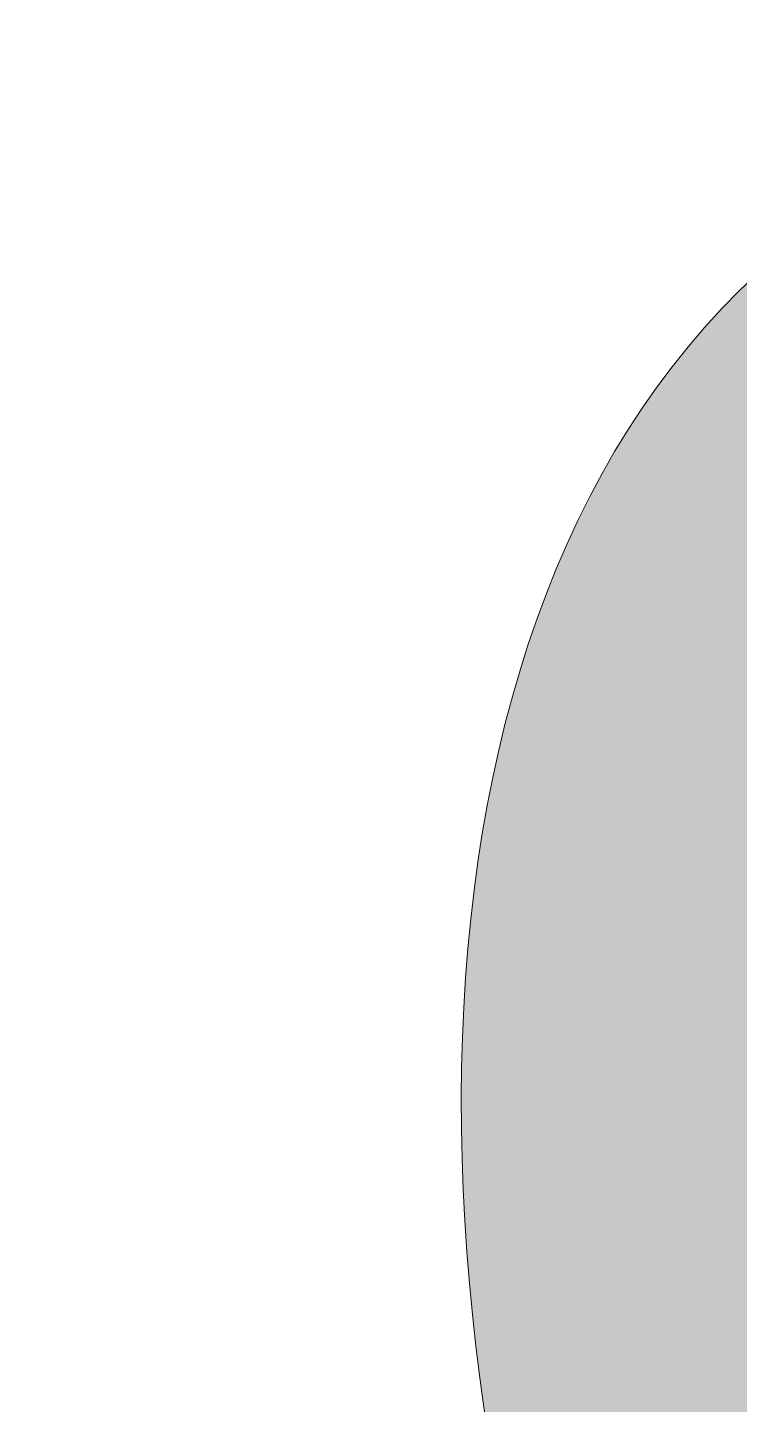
# Model space of a CAD drawing. Header units: inches. Extents: x 864 to 1056, y -656 to -424.
# Drawn here: x 871.24 to 872.322, y -563.233 to -561.141 of the extents above; entities that cross this region are included whole.
import ezdxf

# ---------------------------------------------------------------- set-up
doc = ezdxf.new("R2010")
doc.units = ezdxf.units.IN
doc.header["$MEASUREMENT"] = 0
doc.layers.add('Layer 1', color=7, linetype='Continuous')

msp = doc.modelspace()

# ---------------------------------------------------------------- hatches: boundary and pattern name
at = {"layer": 'Layer 1', "true_color": 0xf6f6f6}
h = msp.add_hatch(color=7, dxfattribs=at)
edge = h.paths.add_edge_path()
edge.add_spline(control_points=[(872.7905, -565.1914), (871.5249, -563.7217), (871.2402, -560.2705), (874.4224, -561.416), (876.4741, -561.7158), (878.7744, -559.249), (880.0454, -561.8066), (880.7964, -562.9414), (881.5249, -564.2148), (883.5732, -564.6953), (884.7876, -564.7549), (888.6406, -565.8896), (887.6855, -563.7842), (888.4199, -561.9355), (891.1987, -563.4004), (892.6729, -562.7266), (893.7739, -562.9658), (894.2363, -564.0186), (895.7109, -563.7812), (897.0752, -564.6309), (899.3408, -564.2803), (900.5166, -565.3828), (899.1172, -566.0898), (897.6191, -566.4688), (896.25, -565.6543), (896.314, -566.0332), (896.9014, -566.249), (896.8042, -566.6348), (896.1621, -567.0508), (895.6157, -568.2412), (894.7505, -567.9443), (892.8164, -563.5225), (885.8599, -569.8184), (882.7446, -566.6611), (881.001, -565.7227), (878.5093, -565.3965), (877.9756, -563.4746), (878.0537, -563.0957), (874.3789, -562.6387), (873.835, -563.3408)], knot_values=[0, 0, 0, 0, 1, 1, 1, 2, 2, 2, 3, 3, 3, 4, 4, 4, 5, 5, 5, 6, 6, 6, 7, 7, 7, 8, 8, 8, 9, 9, 9, 10, 10, 10, 11, 11, 11, 12, 12, 12, 13, 13, 13, 13], degree=3, periodic=0)
edge.add_line((873.835, -563.3408), (872.7905, -565.1914))

# ---------------------------------------------------------------- linework, layer by layer
at = {"layer": 'Layer 1', "lineweight": 0}
msp.add_open_spline([(872.7905, -565.1914), (871.5249, -563.7217), (871.2402, -560.2705), (874.4224, -561.416), (876.4741, -561.7158), (878.7744, -559.249), (880.0454, -561.8066), (880.7964, -562.9414), (881.5249, -564.2148), (883.5732, -564.6953), (884.7876, -564.7549), (888.6406, -565.8896), (887.6855, -563.7842), (888.4199, -561.9355), (891.1987, -563.4004), (892.6729, -562.7266), (893.7739, -562.9658), (894.2363, -564.0186), (895.7109, -563.7812), (897.0752, -564.6309), (899.3408, -564.2803), (900.5166, -565.3828), (899.1172, -566.0898), (897.6191, -566.4688), (896.25, -565.6543), (896.314, -566.0332), (896.9014, -566.249), (896.8042, -566.6348), (896.1621, -567.0508), (895.6157, -568.2412), (894.7505, -567.9443), (892.8164, -563.5225), (885.8599, -569.8184), (882.7446, -566.6611), (881.001, -565.7227), (878.5093, -565.3965), (877.9756, -563.4746), (878.0537, -563.0957), (874.3789, -562.6387), (873.835, -563.3408)], degree=3, knots=[0, 0, 0, 0, 1, 1, 1, 2, 2, 2, 3, 3, 3, 4, 4, 4, 5, 5, 5, 6, 6, 6, 7, 7, 7, 8, 8, 8, 9, 9, 9, 10, 10, 10, 11, 11, 11, 12, 12, 12, 13, 13, 13, 13], dxfattribs=at)

doc.saveas('drawing.dxf')
